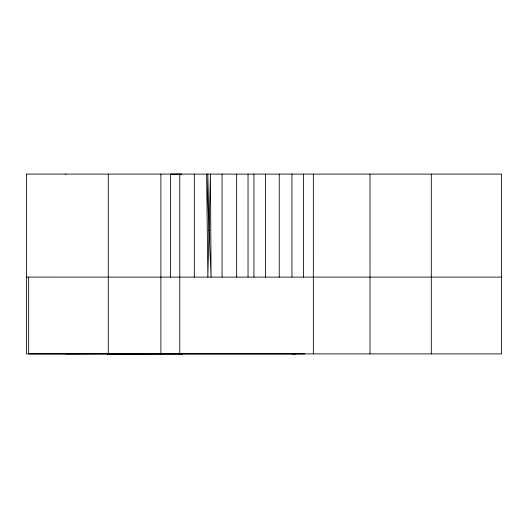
<?xml version="1.0" encoding="UTF-8"?>
<svg xmlns="http://www.w3.org/2000/svg" width="528" height="528" viewBox="0 0 528 528"><rect width="100%" height="100%" fill="white"/><g stroke="black" fill="none" stroke-linecap="round" stroke-linejoin="round"><path stroke-width="0.79" d="M26.4 277.101L28.664 277.101L28.664 353.899L181.784 353.899M108.273 174.101L108.273 353.905M160.882 174.108L160.882 353.912M28.664 277.101L170.557 277.121L170.557 174.108L181.784 174.095M179.758 174.088L179.758 353.892M194.311 277.108L194.311 174.095M222.07 277.108L222.07 174.095M236.663 277.108L236.663 174.095M265.584 277.108L265.584 174.095M279.246 277.108L279.246 174.095M170.557 277.121L291.951 277.108L291.951 174.095M303.402 277.108L303.402 174.095M313.335 174.095L313.342 353.899M369.989 174.095L369.996 353.899M431.297 353.899L431.297 174.088M169.138 353.582L106.927 353.899L304.933 353.899M66.125 353.899L112.952 353.582M501.6 277.108L291.951 277.108M179.817 353.899L182.701 353.899M291.958 353.899L295.72 353.892M65.505 174.088L65.98 174.088M209.042 230.195L211.081 277.108L210.441 174.095L207.841 277.108L206.62 174.095L209.042 230.195L207.841 174.095M253.942 174.095L253.942 277.108M248.035 174.095L248.035 277.108M26.4 174.088L26.4 353.899L501.6 353.899L501.6 174.088L26.4 174.088"/></g></svg>
